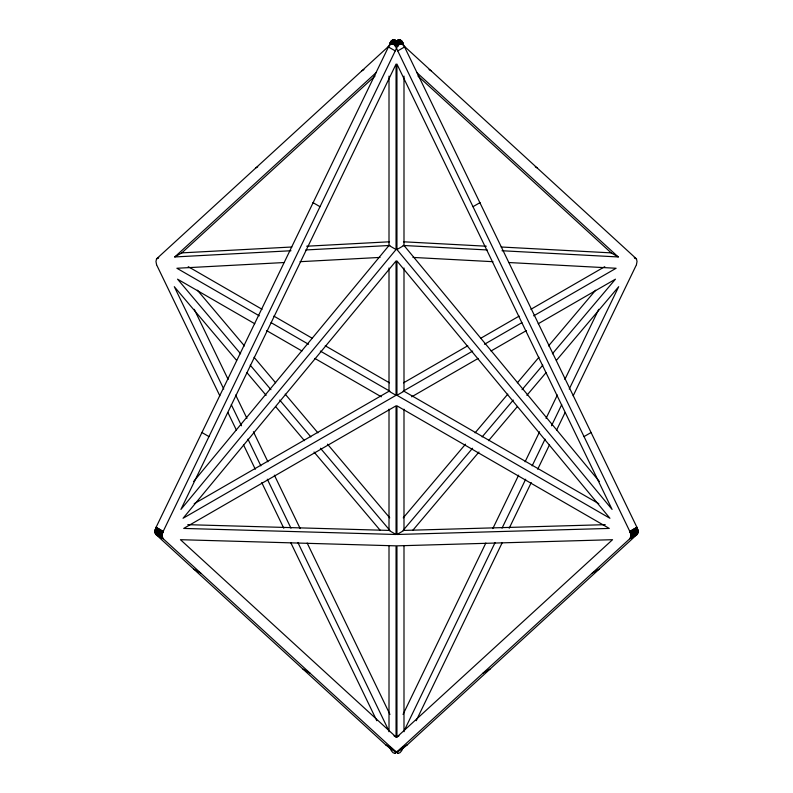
<?xml version="1.0" encoding="UTF-8"?>
<svg xmlns="http://www.w3.org/2000/svg" width="793" height="793" viewBox="0 0 793 793"><rect width="100%" height="100%" fill="white"/><g stroke="black" fill="none" stroke-linecap="round" stroke-linejoin="round"><path stroke-width="1.19" d="M403.31 747.353L401.704 750.684L400.029 752.676L398.255 753.35L392.614 748.78L162.971 538.526L155.686 534.145L155.081 531.588L156.102 527.256L391.276 41.107L391.841 40.522L398.909 44.586L400.782 43.724L402.051 44.19L636.442 258.865L634.331 257.576M162.129 535.622L162.714 532.4L155.676 528.287M630.871 535.662L630.118 538.407M389.69 747.353L391.296 750.684L392.971 752.676L394.745 753.35L400.386 748.78L630.029 538.526L637.314 534.145L637.919 531.588L636.898 527.256L401.724 41.107L401.179 40.552L394.091 44.586L392.218 43.724L390.949 44.19L156.588 258.825L158.669 257.576M155.141 530.527L162.198 534.571M630.722 536.98L637.81 532.747M630.762 536.811L637.85 532.529M155.616 528.475L162.644 532.609M155.567 528.644L162.615 532.718M636.432 264.713L637.027 261.472L636.452 258.895M162.724 532.351L397.095 47.065L398.899 44.596M156.568 264.713L155.973 261.472L156.548 258.895M636.264 265.12L573.19 395.786M403.052 714.424L485.841 543.027M492.83 528.564L518.642 475.146M525.095 461.784L539.607 431.739M546.06 418.387L557.35 395.013M564.874 379.431L598.745 309.32M404.182 730.73L495.04 542.65M502.028 528.178L525.69 479.21M532.143 465.858L545.049 439.144M551.492 425.791L561.712 404.648M569.235 389.066L618.699 286.679L556.418 360.369M502.197 542.729L416.186 720.728M509.195 528.257L531.241 482.6M537.704 469.238L549.529 444.754M556.517 430.282L565.122 412.479M630.276 538.209L637.394 533.996M637.076 534.452L407.433 744.706L401.793 749.276L394.745 753.35M193.581 481.559L389.006 245.463L389.006 76.108M396.054 249.537L180.923 509.423L396.054 64.104L396.054 249.537L389.006 245.463M403.24 517.849L465.511 444.169M475.086 432.839L507.817 394.111M517.393 382.781L538.943 357.276M548.528 345.936L595.622 290.208M403.112 530.418L472.559 448.243M482.134 436.913L513.269 400.069M522.052 389.68L542.799 365.127M552.384 353.787L615.447 279.166L538.229 323.752M412.687 530.438L478.962 452.02M488.547 440.68L517.294 406.67M526.869 395.33L546.04 372.66M629.84 538.754L636.997 534.561M290.981 250.747L174.767 256.952L376.219 72.55M174.767 256.952L181.815 252.878L375.069 75.989M396.946 737.034L612.543 539.696L396.946 545.852L396.946 737.034L398.958 735.864M397.997 40.116L399.266 39.66L401.139 40.512M391.861 40.512L393.734 39.66L395.003 40.116M391.336 43.912L393.596 42.653M395.608 41.494L398.631 39.749M391.673 43.803L394.002 42.564M395.707 41.474L399.038 39.66M392.218 43.724L399.394 39.68M392.456 43.764L399.603 39.7M392.654 43.784L399.89 39.769M393.288 44.031L400.346 39.957M393.744 44.309L400.792 40.235M394.131 44.616L401.278 40.651M394.23 44.715L401.377 40.75M394.329 44.824L401.486 40.859M394.438 44.933L401.605 40.978M394.557 45.052L401.724 41.107M394.676 45.171L396.807 44.14M398.82 42.981L401.843 41.236M394.795 45.31L396.916 44.289M398.929 43.119L401.952 41.375M394.904 45.449L397.025 44.438M399.038 43.268L402.051 41.533M395.003 45.597L397.124 44.586M399.137 43.417L402.16 41.672M395.112 45.746L397.224 44.705M400.237 42.961L402.259 41.801M395.201 45.875L397.313 44.834M400.336 43.09L402.348 41.93M395.301 46.004L397.422 45.003M400.445 43.258L402.457 42.098M399.613 44.13L402.636 42.386M400.782 43.853L402.794 42.693M361.905 70.765L363.918 69.596M637.344 528.346L630.276 532.361L397.759 50.901L404.807 46.837M255.703 167.977L257.715 166.808M156.508 258.964L158.58 257.695M396.946 249.537L396.946 64.104L612.077 509.423L396.946 249.537L403.994 245.463L403.994 76.108M473.015 206.676L480.062 202.602M194.206 503.704L389.006 391.236L396.054 395.301L396.054 260.966L183.064 518.275L396.054 395.301M403.548 382.841L467.771 345.758M480.617 338.343L519.147 316.1M530.913 309.3L604.772 266.666M403.112 391.236L472.678 351.071M484.454 344.271L521.913 322.642M533.689 315.842L616.102 268.262L508.987 262.542M396.946 395.301L609.936 518.275L396.946 260.966L396.946 395.301L403.994 391.236L598.794 503.704M411.686 396.807L478.179 358.416M491.045 350.992L526.433 330.562M396.946 534.492L609.282 528.425L396.946 405.828L396.946 534.492L403.994 530.418L605.218 524.669M584.074 436.566L591.122 432.492M629.86 531.36L636.888 527.236M629.939 531.538L636.987 527.464M630.009 531.707L637.057 527.642M630.078 531.885L637.126 527.811M630.148 532.044L637.195 527.979M630.217 532.212L637.265 528.138M637.919 531.568L630.871 535.622L630.356 532.609L637.384 528.475M630.385 532.718L637.433 528.644M630.445 532.936L637.463 528.753M630.504 533.104L637.552 529.04M630.554 533.283L637.602 529.209M630.604 533.461L637.651 529.397M630.643 533.679L637.701 529.605M630.683 533.887L637.731 529.813M630.722 534.095L637.77 530.021M630.752 534.244L637.8 530.18M630.782 534.403L637.83 530.329M630.812 534.621L637.85 530.507M630.822 534.73L637.869 530.666M630.832 534.958L637.869 530.775M630.851 535.186L637.899 531.112M630.861 535.404L637.909 531.33M630.851 535.939L637.909 531.726M630.841 536.078L637.889 532.004M630.832 536.246L637.879 532.182M630.822 536.425L637.869 532.361M630.683 537.139L637.741 533.065M630.653 537.307L637.701 533.233M630.554 537.595L637.651 533.392M630.395 537.941L637.552 533.639M592.302 573.111L599.349 569.037M483.056 673.098L490.104 669.034M400.386 748.78L407.433 744.706M181.815 252.878L291.854 247M306.683 246.217L389.522 241.786M305.82 249.954L389.888 245.463M284.013 262.542L176.898 268.262L259.311 315.842M300.012 261.69L380.045 257.418M187.782 524.669L389.006 530.418L396.054 534.492L396.054 405.828L183.718 528.425L396.054 534.492M403.478 241.786L486.317 246.217M501.146 247L611.185 252.878L618.233 256.952L502.019 250.747M403.112 245.463L487.18 249.954M412.955 257.418L492.978 261.69M394.369 39.749L397.392 41.494M399.404 42.653L401.664 43.912M393.962 39.66L397.293 41.474M398.998 42.564L401.327 43.803M393.606 39.68L400.901 43.724M393.397 39.7L400.544 43.764M393.11 39.769L400.346 43.784M392.654 39.957L399.712 44.031M392.198 40.235L399.256 44.309M391.722 40.651L398.77 44.715M391.623 40.75L398.671 44.824M391.514 40.859L398.562 44.933M391.395 40.978L398.443 45.052M391.276 41.107L398.324 45.171M391.157 41.236L394.18 42.981M396.193 44.14L398.205 45.31M391.048 41.375L394.071 43.119M396.084 44.289L398.096 45.449M390.939 41.533L393.962 43.268M395.975 44.438L397.997 45.597M390.84 41.672L393.863 43.417M395.876 44.586L397.888 45.746M390.741 41.801L392.763 42.961M395.776 44.705L397.799 45.875M390.652 41.93L392.664 43.09M395.687 44.834L397.699 46.004M390.543 42.098L392.555 43.258M395.578 45.003L397.59 46.163M390.364 42.386L393.387 44.13M390.206 42.693L392.218 43.853M429.082 69.596L431.095 70.765M388.193 46.837L395.241 50.901M535.285 166.808L537.297 167.977M634.43 257.715L636.492 258.964M312.938 202.602L319.985 206.676M188.228 266.666L262.077 309.3M273.853 316.1L312.383 338.343M325.229 345.758L389.452 382.841M271.087 322.642L308.546 344.271M320.322 351.071L389.888 391.236M254.771 323.752L177.553 279.166L240.616 353.787M266.567 330.562L301.955 350.992M314.821 358.416L381.314 396.807M201.878 432.492L208.926 436.566M156.112 527.236L163.14 531.36M156.013 527.464L163.061 531.538M155.943 527.642L162.991 531.707M155.874 527.811L162.922 531.885M155.805 527.979L162.852 532.044M155.735 528.138L162.783 532.212M155.537 528.753L162.555 532.936M155.448 529.04L162.496 533.104M155.398 529.209L162.446 533.283M155.349 529.397L162.396 533.461M155.299 529.605L162.357 533.679M155.269 529.813L162.317 533.887M155.23 530.021L162.278 534.095M155.2 530.18L162.248 534.244M155.17 530.329L162.218 534.403M155.131 530.666L162.178 534.73M155.131 530.775L162.168 534.958M155.101 531.112L162.149 535.186M155.091 531.33L162.139 535.404M155.081 531.558L162.129 535.662L162.882 538.407M155.091 531.726L162.149 535.939M155.111 532.004L162.159 536.078M155.121 532.182L162.168 536.246M155.131 532.361L162.178 536.425M155.15 532.529L162.238 536.811M155.19 532.747L162.278 536.98M155.259 533.065L162.317 537.139M155.299 533.233L162.347 537.307M155.349 533.392L162.446 537.595M155.448 533.639L162.605 537.941M155.606 533.996L162.724 538.209M155.924 534.452L163.16 538.754M193.651 569.037L200.698 573.111M302.896 669.034L309.944 673.098M394.042 735.864L396.054 737.034L396.054 545.852L180.457 539.696L396.054 737.034M156.003 534.561L385.567 744.706L392.614 748.78M398.255 753.35L391.207 749.276L385.567 744.706M416.781 72.55L618.233 256.952M417.931 75.989L611.185 252.878M197.378 290.208L244.472 345.936M254.057 357.276L275.607 382.781M285.183 394.111L317.914 432.839M327.489 444.169L389.76 517.849M250.201 365.127L270.948 389.68M279.731 400.069L310.866 436.913M320.441 448.243L389.888 530.418M236.582 360.369L174.301 286.679L223.765 389.066M246.96 372.66L266.121 395.33M275.706 406.67L304.453 440.68M314.038 452.02L380.313 530.438M403.994 245.463L599.419 481.559M395.41 46.163L397.759 50.901M376.814 720.728L290.803 542.729M194.255 309.32L228.126 379.431M235.65 395.013L246.94 418.387M253.393 431.739L267.905 461.784M274.358 475.146L300.17 528.564M307.159 543.027L389.948 714.424M231.288 404.648L241.508 425.791M247.951 439.144L260.857 465.858M267.31 479.21L290.972 528.178M297.96 542.65L388.818 730.73M219.81 395.786L156.598 264.803M227.878 412.479L236.483 430.282M243.471 444.754L255.296 469.238M261.759 482.6L283.805 528.257M403.994 267.984L403.994 391.236M403.994 409.188L403.994 530.418M403.994 545.485L403.994 731.731M389.006 267.984L389.006 391.236M389.006 409.188L389.006 530.418M389.006 545.485L389.006 731.731M390.067 42.951L392.059 44.15L390.057 42.971M402.933 42.951L400.931 44.14L402.943 42.971"/></g></svg>
